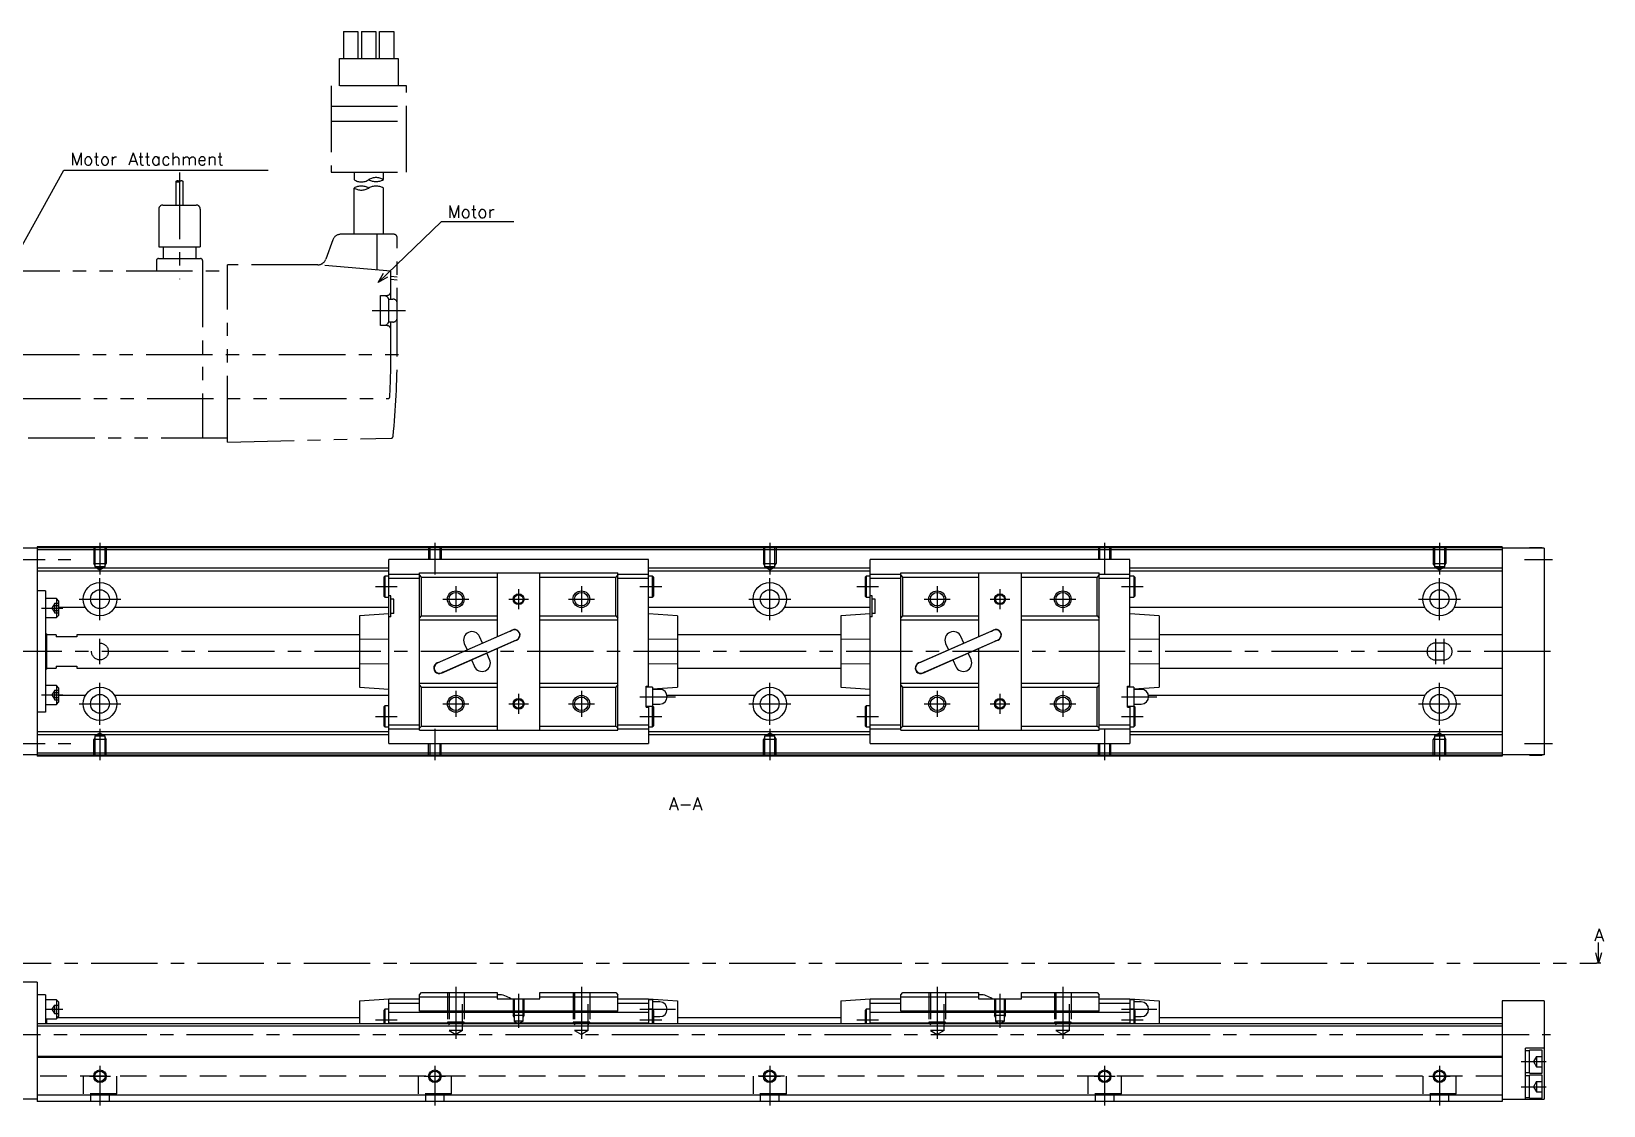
# Model space of a CAD drawing. Extents: x -2 to 618, y -8 to 266.
# Drawn here: x 242.2 to 617.7, y 9 to 265.7 of the extents above; entities that cross this region are included whole.
import ezdxf

# ---------------------------------------------------------------- set-up
doc = ezdxf.new("R2010")
doc.units = 0
doc.header["$LTSCALE"] = 0.5
for name, pattern in [('CENTER', [50.8, 31.75, -6.35, 6.35, -6.35]), ('DASHED', [19.05, 12.7, -6.35]), ('PHANTOM', [63.5, 31.75, -6.35, 6.35, -6.35, 6.35, -6.35])]:
    doc.linetypes.add(name, pattern=pattern)
for name, color, linetype in [('MSM_CENTER', 1, 'CENTER'), ('MSM_CONTINUOUS', 7, 'CONTINUOUS'), ('MSM_DASHED', 4, 'DASHED'), ('MSM_IMAGINARY', 6, 'PHANTOM'), ('MSM_NARROW', 5, 'CONTINUOUS'), ('MSM_PART_NUMBER', 7, 'CONTINUOUS')]:
    doc.layers.add(name, color=color, linetype=linetype)
doc.styles.get("Standard").update_dxf_attribs({"font": 'txt.shx', "height": 3, "bigfont": 'bigfont.shx'})

msp = doc.modelspace()

# ---------------------------------------------------------------- linework, layer by layer
at = {"layer": 'MSM_CENTER'}
for p, q in [((258.55, 143.5), (258.55, 135.87)), ((338.55, 143.5), (338.55, 135.87)), ((418.55, 143.5), (418.55, 135.87)), ((498.55, 143.5), (498.55, 135.87)), ((578.55, 143.5), (578.55, 135.87)), ((229.55, 139.5), (251.55, 139.5)), ((598.85, 139.5), (605.55, 139.5)), ((258.55, 125), (258.55, 135)), ((324.35, 133), (329.55, 133)), ((343.55, 133.1), (343.55, 126.9)), ((358.55, 132.37), (358.55, 127.64)), ((373.55, 133.1), (373.55, 126.9)), ((387.55, 133), (392.75, 133)), ((418.55, 125), (418.55, 135)), ((439.35, 133), (444.55, 133)), ((458.55, 133.1), (458.55, 126.9)), ((473.55, 132.37), (473.55, 127.64)), ((488.55, 133.1), (488.55, 126.9)), ((502.55, 133), (507.75, 133)), ((578.55, 125), (578.55, 135)), ((244.55, 127.89), (249.65, 127.89)), ((253.55, 130), (263.55, 130)), ((340.45, 130), (346.65, 130)), ((356.19, 130), (360.92, 130)), ((370.45, 130), (376.65, 130)), ((413.55, 130), (423.55, 130)), ((455.45, 130), (461.65, 130)), ((471.19, 130), (475.92, 130)), ((485.45, 130), (491.65, 130)), ((573.55, 130), (583.55, 130)), ((258.55, 114.5), (258.55, 120.5)), ((577.55, 120.5), (577.55, 114.5)), ((579.55, 120.5), (579.55, 114.5)), ((605.05, 117.5), (200.05, 117.5)), ((258.55, 100), (258.55, 110)), ((418.55, 100), (418.55, 110)), ((578.55, 100), (578.55, 110)), ((244.55, 107.11), (249.65, 107.11)), ((343.55, 108.1), (343.55, 101.9)), ((358.55, 107.37), (358.55, 102.64)), ((373.55, 108.1), (373.55, 101.9)), ((387.55, 106.7), (396.05, 106.7)), ((458.55, 108.1), (458.55, 101.9)), ((473.55, 107.37), (473.55, 102.64)), ((488.55, 108.1), (488.55, 101.9)), ((502.55, 106.7), (511.05, 106.7)), ((253.55, 105), (263.55, 105)), ((324.35, 102), (329.55, 102)), ((340.45, 105), (346.65, 105)), ((356.19, 105), (360.92, 105)), ((370.45, 105), (376.65, 105)), ((387.55, 102), (392.75, 102)), ((413.55, 105), (423.55, 105)), ((439.35, 102), (444.55, 102)), ((455.45, 105), (461.65, 105)), ((471.19, 105), (475.92, 105)), ((485.45, 105), (491.65, 105)), ((502.55, 102), (507.75, 102)), ((573.55, 105), (583.55, 105)), ((258.55, 99.01), (258.55, 91.5)), ((338.55, 99.01), (338.55, 91.5)), ((418.55, 99.01), (418.55, 91.5)), ((498.55, 99.01), (498.55, 91.5)), ((578.55, 99.01), (578.55, 91.5)), ((229.55, 95.5), (251.55, 95.5)), ((598.85, 95.5), (605.55, 95.5)), ((231.05, 43), (616.05, 43)), ((343.55, 37.35), (343.55, 24.96)), ((358.55, 35.7), (358.55, 27.54)), ((373.55, 37.35), (373.55, 24.96)), ((458.55, 37.35), (458.55, 24.96)), ((473.55, 35.7), (473.55, 27.54)), ((488.55, 37.35), (488.55, 24.96)), ((245.55, 32), (249.65, 32)), ((387.55, 32), (396.05, 32)), ((502.55, 32), (511.05, 32)), ((324.35, 29.5), (329.55, 29.5)), ((387.55, 29.5), (392.75, 29.5)), ((439.35, 29.5), (444.55, 29.5)), ((502.55, 29.5), (507.75, 29.5)), ((203.05, 26), (605.05, 26)), ((598.05, 19.5), (604.05, 19.5)), ((256.02, 16), (261.09, 16)), ((258.55, 18.5), (258.55, 9)), ((336.02, 16), (341.09, 16)), ((338.55, 18.5), (338.55, 9)), ((416.02, 16), (421.09, 16)), ((418.55, 18.5), (418.55, 9)), ((496.02, 16), (501.09, 16)), ((498.55, 18.5), (498.55, 9)), ((575.98, 16), (581.13, 16)), ((578.55, 18.5), (578.55, 9)), ((598.05, 13.5), (604.05, 13.5))]:
    msp.add_line(p, q, dxfattribs=at)
at = {"layer": 'MSM_CONTINUOUS'}
for p, q in [((243.55, 142.2), (231.05, 142.2)), ((243.55, 142.5), (243.55, 92.5)), ((593.55, 142.5), (243.55, 142.5)), ((593.55, 142.3), (243.55, 142.3)), ((593.55, 141.8), (243.55, 141.8)), ((389.55, 139.45), (327.55, 139.45)), ((327.55, 95.55), (327.55, 139.45)), ((389.55, 108.95), (389.55, 139.45)), ((504.55, 139.45), (442.55, 139.45)), ((442.55, 95.55), (442.55, 139.45)), ((504.55, 108.95), (504.55, 139.45)), ((593.55, 142.5), (593.55, 92.5)), ((603.55, 142.2), (593.55, 142.2)), ((600.05, 142.2), (600.05, 142.25)), ((603.05, 142.25), (600.05, 142.25)), ((603.05, 142.2), (603.05, 142.25)), ((603.55, 142.2), (603.55, 92.8)), ((327.55, 137.4), (243.55, 137.4)), ((327.55, 136.7), (243.55, 136.7)), ((326.6, 135.5), (326.35, 135.25)), ((326.35, 135.25), (326.35, 130.75)), ((327.55, 135.5), (326.6, 135.5)), ((326.6, 135.5), (326.6, 130.5)), ((327.55, 136), (334.85, 136)), ((334.85, 98.7), (334.85, 136.3)), ((334.85, 136.3), (382.25, 136.3)), ((335.35, 135.3), (334.85, 135.8)), ((335.35, 126), (335.35, 135.3)), ((335.35, 135.3), (353.45, 135.3)), ((353.45, 136.3), (353.45, 121.05)), ((363.65, 98.7), (363.65, 136.3)), ((363.65, 135.3), (381.75, 135.3)), ((382.25, 135.8), (381.75, 135.3)), ((381.75, 126), (381.75, 135.3)), ((382.25, 98.7), (382.25, 136.3)), ((382.25, 136), (389.55, 136)), ((442.55, 137.4), (389.55, 137.4)), ((442.55, 136.7), (389.55, 136.7)), ((390.5, 135.5), (389.55, 135.5)), ((390.5, 135.5), (390.5, 130.5)), ((390.75, 135.25), (390.5, 135.5)), ((390.75, 135.25), (390.75, 130.75)), ((441.6, 135.5), (441.35, 135.25)), ((441.35, 135.25), (441.35, 130.75)), ((442.55, 135.5), (441.6, 135.5)), ((441.6, 135.5), (441.6, 130.5)), ((442.55, 136), (449.85, 136)), ((449.85, 98.7), (449.85, 136.3)), ((449.85, 136.3), (497.25, 136.3)), ((450.35, 135.3), (449.85, 135.8)), ((450.35, 126), (450.35, 135.3)), ((450.35, 135.3), (468.45, 135.3)), ((468.45, 136.3), (468.45, 121.05)), ((478.65, 98.7), (478.65, 136.3)), ((478.65, 135.3), (496.75, 135.3)), ((497.25, 135.8), (496.75, 135.3)), ((496.75, 126), (496.75, 135.3)), ((497.25, 98.7), (497.25, 136.3)), ((497.25, 136), (504.55, 136)), ((593.55, 137.4), (504.55, 137.4)), ((593.55, 136.7), (504.55, 136.7)), ((505.5, 135.5), (504.55, 135.5)), ((505.5, 135.5), (505.5, 130.5)), ((505.75, 135.25), (505.5, 135.5)), ((505.75, 135.25), (505.75, 130.75)), ((245.55, 132), (243.55, 132)), ((245.55, 132), (245.55, 103)), ((327.55, 135), (334.85, 135)), ((382.25, 135), (389.55, 135)), ((442.55, 135), (449.85, 135)), ((497.25, 135), (504.55, 135)), ((248.15, 130.14), (245.55, 130.14)), ((248.15, 130.14), (248.15, 125.64)), ((248.65, 129.64), (248.15, 130.14)), ((248.65, 129.64), (248.65, 126.14)), ((255.07, 128.04), (248.65, 128.04)), ((327.55, 128.04), (262.04, 128.04)), ((326.35, 130.75), (326.6, 130.5)), ((326.6, 130.5), (327.55, 130.5)), ((328.05, 130.8), (327.55, 130.8)), ((328.05, 125.8), (328.05, 130.8)), ((328.75, 130), (328.05, 130)), ((328.75, 126.6), (328.75, 130)), ((389.55, 130.5), (390.5, 130.5)), ((415.07, 128.04), (389.55, 128.04)), ((390.5, 130.5), (390.75, 130.75)), ((442.55, 128.04), (422.04, 128.04)), ((441.35, 130.75), (441.6, 130.5)), ((441.6, 130.5), (442.55, 130.5)), ((443.05, 130.8), (442.55, 130.8)), ((443.05, 125.8), (443.05, 130.8)), ((443.75, 130), (443.05, 130)), ((443.75, 126.6), (443.75, 130)), ((504.55, 130.5), (505.5, 130.5)), ((575.07, 128.04), (504.55, 128.04)), ((505.5, 130.5), (505.75, 130.75)), ((593.55, 128.04), (582.04, 128.04)), ((245.55, 125.64), (248.15, 125.64)), ((248.15, 125.64), (248.65, 126.14)), ((327.55, 126.5), (320.55, 126)), ((320.55, 126), (320.55, 109)), ((328.05, 125.8), (327.55, 125.8)), ((328.75, 126.6), (328.05, 126.6)), ((334.85, 125.5), (335.35, 126)), ((334.85, 125.1), (353.45, 125.1)), ((335.35, 126), (353.45, 126)), ((363.65, 126), (381.75, 126)), ((363.65, 125.1), (382.25, 125.1)), ((381.75, 126), (382.25, 125.5)), ((396.55, 126), (389.55, 126.5)), ((396.55, 126), (396.55, 109)), ((442.55, 126.5), (435.55, 126)), ((435.55, 126), (435.55, 109)), ((443.05, 125.8), (442.55, 125.8)), ((443.75, 126.6), (443.05, 126.6)), ((449.85, 125.5), (450.35, 126)), ((449.85, 125.1), (468.45, 125.1)), ((450.35, 126), (468.45, 126)), ((478.65, 126), (496.75, 126)), ((478.65, 125.1), (497.25, 125.1)), ((496.75, 126), (497.25, 125.5)), ((511.55, 126), (504.55, 126.5)), ((511.55, 126), (511.55, 109)), ((245.75, 121.75), (245.55, 121.75)), ((245.75, 121.75), (245.75, 113.25)), ((248.05, 121.5), (245.75, 121.5)), ((248.05, 121.5), (248.05, 121)), ((253.05, 121), (248.05, 121)), ((253.05, 121.5), (253.05, 121)), ((320.55, 121.5), (253.05, 121.5)), ((327.55, 120.46), (320.55, 120.37)), ((357.08, 122.64), (339.08, 114.74)), ((356.35, 122.27), (339.85, 115.02)), ((340.13, 112.36), (358.13, 120.26)), ((349.91, 119.49), (349.23, 121.05)), ((357.1, 122.59), (356.78, 122.45)), ((357.78, 120.16), (358.11, 120.31)), ((396.55, 120.37), (389.55, 120.46)), ((435.55, 121.5), (396.55, 121.5)), ((442.55, 120.46), (435.55, 120.37)), ((472.08, 122.64), (454.08, 114.74)), ((471.35, 122.27), (454.85, 115.02)), ((455.13, 112.36), (473.13, 120.26)), ((464.91, 119.49), (464.23, 121.05)), ((472.1, 122.59), (471.78, 122.45)), ((472.78, 120.16), (473.11, 120.31)), ((511.55, 120.37), (504.55, 120.46)), ((593.55, 121.5), (511.55, 121.5)), ((340.86, 112.73), (357.36, 119.98)), ((345.57, 119.44), (346.25, 117.89)), ((351.64, 115.56), (350.96, 117.11)), ((353.45, 118.21), (353.45, 98.7)), ((455.86, 112.73), (472.36, 119.98)), ((460.57, 119.44), (461.25, 117.89)), ((466.64, 115.56), (465.96, 117.11)), ((468.45, 118.21), (468.45, 98.7)), ((245.55, 113.25), (245.75, 113.25)), ((245.75, 113.5), (248.05, 113.5)), ((248.05, 114), (253.05, 114)), ((248.05, 114), (248.05, 113.5)), ((253.05, 114), (253.05, 113.5)), ((253.05, 113.5), (320.55, 113.5)), ((320.55, 114.63), (327.55, 114.54)), ((339.43, 114.84), (339.1, 114.69)), ((347.3, 115.51), (347.98, 113.95)), ((389.55, 114.54), (396.55, 114.63)), ((396.55, 113.5), (435.55, 113.5)), ((435.55, 114.63), (442.55, 114.54)), ((454.43, 114.84), (454.1, 114.69)), ((462.3, 115.51), (462.98, 113.95)), ((504.55, 114.54), (511.55, 114.63)), ((511.55, 113.5), (593.55, 113.5)), ((248.15, 109.36), (245.55, 109.36)), ((248.15, 109.36), (248.15, 104.86)), ((248.65, 108.86), (248.15, 109.36)), ((320.55, 109), (327.55, 108.5)), ((334.85, 109.9), (353.45, 109.9)), ((335.35, 109), (334.85, 109.5)), ((335.35, 109), (353.45, 109)), ((335.35, 99.7), (335.35, 109)), ((340.11, 112.41), (340.43, 112.55)), ((363.65, 109.9), (382.25, 109.9)), ((363.65, 109), (381.75, 109)), ((382.25, 109.5), (381.75, 109)), ((381.75, 99.7), (381.75, 109)), ((389.05, 109.2), (389.55, 109.2)), ((389.05, 104.2), (389.05, 109.2)), ((390.55, 108.95), (389.05, 108.95)), ((390.55, 108.57), (396.55, 109)), ((390.55, 108.95), (390.55, 104.45)), ((435.55, 109), (442.55, 108.5)), ((449.85, 109.9), (468.45, 109.9)), ((450.35, 109), (449.85, 109.5)), ((450.35, 109), (468.45, 109)), ((450.35, 99.7), (450.35, 109)), ((455.11, 112.41), (455.43, 112.55)), ((478.65, 109.9), (497.25, 109.9)), ((478.65, 109), (496.75, 109)), ((497.25, 109.5), (496.75, 109)), ((496.75, 99.7), (496.75, 109)), ((504.05, 109.2), (504.55, 109.2)), ((504.05, 104.2), (504.05, 109.2)), ((505.55, 108.95), (504.05, 108.95)), ((505.55, 108.57), (511.55, 109)), ((505.55, 108.95), (505.55, 104.45)), ((248.15, 104.86), (248.65, 105.36)), ((248.65, 108.86), (248.65, 105.36)), ((255.07, 106.96), (248.65, 106.96)), ((327.55, 106.96), (262.04, 106.96)), ((392.3, 108.45), (390.55, 108.45)), ((415.07, 106.96), (394.03, 106.96)), ((442.55, 106.96), (422.04, 106.96)), ((507.3, 108.45), (505.55, 108.45)), ((575.07, 106.96), (509.03, 106.96)), ((593.55, 106.96), (582.04, 106.96)), ((245.55, 103), (243.55, 103)), ((245.55, 104.86), (248.15, 104.86)), ((326.6, 104.5), (326.35, 104.25)), ((326.35, 104.25), (326.35, 99.75)), ((326.6, 104.5), (326.6, 99.5)), ((327.55, 104.5), (326.6, 104.5)), ((389.05, 104.45), (390.55, 104.45)), ((389.05, 104.2), (389.55, 104.2)), ((389.55, 104.45), (389.55, 95.55)), ((390.5, 104.45), (390.5, 99.5)), ((390.55, 104.95), (392.3, 104.95)), ((390.75, 104.25), (390.55, 104.45)), ((390.75, 104.25), (390.75, 99.75)), ((441.6, 104.5), (441.35, 104.25)), ((441.35, 104.25), (441.35, 99.75)), ((441.6, 104.5), (441.6, 99.5)), ((442.55, 104.5), (441.6, 104.5)), ((504.05, 104.45), (505.55, 104.45)), ((504.05, 104.2), (504.55, 104.2)), ((504.55, 104.45), (504.55, 95.55)), ((505.5, 104.45), (505.5, 99.5)), ((505.55, 104.95), (507.3, 104.95)), ((505.75, 104.25), (505.55, 104.45)), ((505.75, 104.25), (505.75, 99.75)), ((327.55, 98.3), (243.55, 98.3)), ((326.35, 99.75), (326.6, 99.5)), ((326.6, 99.5), (327.55, 99.5)), ((327.55, 100), (334.85, 100)), ((327.55, 99), (334.85, 99)), ((334.85, 99.2), (335.35, 99.7)), ((334.85, 98.7), (382.25, 98.7)), ((335.35, 99.7), (353.45, 99.7)), ((363.65, 99.7), (381.75, 99.7)), ((381.75, 99.7), (382.25, 99.2)), ((382.25, 100), (389.55, 100)), ((382.25, 99), (389.55, 99)), ((389.55, 99.5), (390.5, 99.5)), ((442.55, 98.3), (389.55, 98.3)), ((390.5, 99.5), (390.75, 99.75)), ((441.35, 99.75), (441.6, 99.5)), ((441.6, 99.5), (442.55, 99.5)), ((442.55, 100), (449.85, 100)), ((442.55, 99), (449.85, 99)), ((449.85, 99.2), (450.35, 99.7)), ((449.85, 98.7), (497.25, 98.7)), ((450.35, 99.7), (468.45, 99.7)), ((478.65, 99.7), (496.75, 99.7)), ((496.75, 99.7), (497.25, 99.2)), ((497.25, 100), (504.55, 100)), ((497.25, 99), (504.55, 99)), ((504.55, 99.5), (505.5, 99.5)), ((593.55, 98.3), (504.55, 98.3)), ((505.5, 99.5), (505.75, 99.75)), ((327.55, 97.6), (243.55, 97.6)), ((327.55, 95.55), (389.55, 95.55)), ((442.55, 97.6), (389.55, 97.6)), ((442.55, 95.55), (504.55, 95.55)), ((593.55, 97.6), (504.55, 97.6)), ((243.55, 92.8), (231.05, 92.8)), ((593.55, 93.2), (243.55, 93.2)), ((593.55, 92.7), (243.55, 92.7)), ((593.55, 92.5), (243.55, 92.5)), ((603.55, 92.8), (593.55, 92.8)), ((600.05, 92.75), (600.05, 92.8)), ((600.05, 92.75), (603.05, 92.75)), ((603.05, 92.75), (603.05, 92.8)), ((616.55, 43), (615.88, 45.5)), ((616.55, 43), (616.55, 48)), ((617.22, 45.5), (616.55, 43)), ((617.05, 43), (616.05, 43)), ((243.55, 38.5), (233.05, 38.5)), ((243.55, 38.5), (243.55, 10)), ((245.55, 35.5), (243.55, 35.5)), ((245.55, 35.5), (245.55, 28.5)), ((248.15, 34.25), (245.55, 34.25)), ((248.65, 33.75), (248.15, 34.25)), ((248.15, 34.25), (248.15, 29.75)), ((320.55, 34), (327.55, 34.5)), ((320.55, 34), (320.55, 28.5)), ((327.55, 28.5), (327.55, 34.5)), ((327.55, 34.5), (334.85, 34.5)), ((334.85, 35.5), (335.35, 36)), ((334.85, 31.59), (334.85, 35.5)), ((334.85, 35), (353.45, 35)), ((335.35, 36), (353.45, 36)), ((353.45, 36), (353.45, 34.5)), ((353.71, 35.5), (353.45, 35.5)), ((353.45, 34.5), (363.65, 34.5)), ((363.65, 34.5), (363.65, 36)), ((363.65, 36), (381.75, 36)), ((363.65, 35), (382.25, 35)), ((381.75, 36), (382.25, 35.5)), ((382.25, 31.59), (382.25, 35.5)), ((382.25, 34.5), (389.55, 34.5)), ((389.55, 34.5), (396.55, 34)), ((389.55, 34.5), (389.55, 28.5)), ((390.55, 34.25), (389.55, 34.25)), ((390.55, 34.25), (390.55, 31.95)), ((396.55, 34), (396.55, 28.5)), ((435.55, 34), (442.55, 34.5)), ((435.55, 34), (435.55, 28.5)), ((442.55, 28.5), (442.55, 34.5)), ((442.55, 34.5), (449.85, 34.5)), ((449.85, 35.5), (450.35, 36)), ((449.85, 31.59), (449.85, 35.5)), ((449.85, 35), (468.45, 35)), ((450.35, 36), (468.45, 36)), ((468.45, 36), (468.45, 34.5)), ((468.71, 35.5), (468.45, 35.5)), ((468.45, 34.5), (478.65, 34.5)), ((478.65, 34.5), (478.65, 36)), ((478.65, 36), (496.75, 36)), ((478.65, 35), (497.25, 35)), ((496.75, 36), (497.25, 35.5)), ((497.25, 31.59), (497.25, 35.5)), ((497.25, 34.5), (504.55, 34.5)), ((504.55, 34.5), (511.55, 34)), ((504.55, 34.5), (504.55, 28.5)), ((505.55, 34.25), (504.55, 34.25)), ((505.55, 34.25), (505.55, 31.95)), ((511.55, 34), (511.55, 28.5)), ((603.55, 34), (593.55, 34)), ((593.55, 34), (593.55, 10)), ((603.55, 34), (603.55, 10.5)), ((248.15, 29.75), (248.65, 30.25)), ((248.65, 33.75), (248.65, 30.25)), ((326.6, 32), (326.35, 31.75)), ((326.35, 31.75), (326.35, 28.5)), ((327.55, 32), (326.6, 32)), ((326.6, 32), (326.6, 28.5)), ((327.55, 33.5), (334.85, 33.5)), ((327.55, 31.3), (389.55, 31.3)), ((382.25, 31.59), (334.85, 31.59)), ((382.25, 33.5), (389.55, 33.5)), ((390.5, 32), (389.55, 32)), ((390.75, 31.75), (390.5, 32)), ((390.5, 32), (390.5, 28.5)), ((392.3, 33.75), (390.55, 33.75)), ((390.75, 31.75), (390.75, 28.5)), ((390.75, 30.25), (392.3, 30.25)), ((441.6, 32), (441.35, 31.75)), ((441.35, 31.75), (441.35, 28.5)), ((442.55, 32), (441.6, 32)), ((441.6, 32), (441.6, 28.5)), ((442.55, 33.5), (449.85, 33.5)), ((442.55, 31.3), (504.55, 31.3)), ((497.25, 31.59), (449.85, 31.59)), ((497.25, 33.5), (504.55, 33.5)), ((505.5, 32), (504.55, 32)), ((505.75, 31.75), (505.5, 32)), ((505.5, 32), (505.5, 28.5)), ((507.3, 33.75), (505.55, 33.75)), ((505.75, 31.75), (505.75, 28.5)), ((505.75, 30.25), (507.3, 30.25)), ((593.55, 28.5), (243.55, 28.5)), ((593.55, 28), (243.55, 28)), ((245.55, 29.75), (248.15, 29.75)), ((245.75, 29.75), (245.75, 28.5)), ((320.55, 30), (248.4, 30)), ((327.55, 28.8), (389.55, 28.8)), ((435.55, 30), (396.55, 30)), ((442.55, 28.8), (504.55, 28.8)), ((593.55, 30), (511.55, 30)), ((599.05, 10.5), (599.05, 22.75)), ((603.55, 22.75), (599.05, 22.75)), ((593.55, 20.7), (243.55, 20.7)), ((593.55, 20.5), (243.55, 20.5)), ((600.05, 22.1), (599.05, 22.1)), ((600.05, 16.75), (600.05, 22.25)), ((603.05, 22.25), (600.05, 22.25)), ((603.05, 16.75), (603.05, 22.25)), ((599.05, 16.9), (600.05, 16.9)), ((600.05, 16.1), (599.05, 16.1)), ((600.05, 16.75), (603.05, 16.75)), ((600.05, 10.75), (600.05, 16.25)), ((603.05, 16.25), (600.05, 16.25)), ((603.05, 10.75), (603.05, 16.25)), ((593.55, 11.5), (243.55, 11.5)), ((243.55, 10.5), (231.05, 10.5)), ((593.55, 10), (243.55, 10)), ((593.55, 10.5), (603.55, 10.5)), ((599.05, 10.9), (600.05, 10.9)), ((600.05, 10.75), (603.05, 10.75))]:
    msp.add_line(p, q, dxfattribs=at)
for centre, radius in [((258.55, 130), 4), ((258.55, 130), 2.25), ((343.55, 130), 1.62), ((373.55, 130), 1.62), ((418.55, 130), 4), ((418.55, 130), 2.25), ((458.55, 130), 1.62), ((488.55, 130), 1.62), ((578.55, 130), 4), ((578.55, 130), 2.25), ((358.55, 130), 1.06), ((473.55, 130), 1.06), ((258.55, 105), 4), ((418.55, 105), 4), ((578.55, 105), 4), ((258.55, 105), 2.25), ((343.55, 105), 1.62), ((358.55, 105), 1.06), ((373.55, 105), 1.62), ((418.55, 105), 2.25), ((458.55, 105), 1.62), ((473.55, 105), 1.06), ((488.55, 105), 1.62), ((578.55, 105), 2.25), ((258.55, 16), 1.23), ((338.55, 16), 1.23), ((418.55, 16), 1.23), ((498.55, 16), 1.23), ((578.55, 16), 1.23)]:
    msp.add_circle(centre, radius, dxfattribs=at)
for centre, radius, start, end in [((347.4, 120.25), 2, 23.6961, 203.6961), ((357.75, 118.6), 3.92, 105.6343, 110.9103), ((357.6, 121.45), 1.3, 272.968, 134.4242), ((357.6, 121.45), 1.25, 293.6961, 113.6961), ((462.4, 120.25), 2, 23.6961, 203.6961), ((472.75, 118.6), 3.92, 105.6343, 110.9103), ((472.6, 121.45), 1.3, 272.968, 134.4242), ((472.6, 121.45), 1.25, 293.6961, 113.6961), ((356.64, 121.62), 1.8, 293.3543, 304.8918), ((471.64, 121.62), 1.8, 293.3543, 304.8918), ((339.6, 113.55), 1.3, 92.968, 314.4242), ((339.6, 113.55), 1.25, 113.6961, 293.6961), ((343.56, 108), 7.94, 117.8361, 120.4339), ((340.12, 114.4), 1.82, 282.5713, 293.9767), ((349.81, 114.75), 2, 203.6961, 23.6961), ((454.6, 113.55), 1.3, 92.968, 314.4242), ((454.6, 113.55), 1.25, 113.6961, 293.6961), ((458.56, 108), 7.94, 117.8361, 120.4339), ((455.12, 114.4), 1.82, 282.5713, 293.9767), ((464.81, 114.75), 2, 203.6961, 23.6961), ((392.3, 106.7), 1.75, 270, 90), ((507.3, 106.7), 1.75, 270, 90), ((353.68, 30.53), 4.97, 53.0275, 89.6143), ((468.68, 30.53), 4.97, 53.0275, 89.6143), ((392.3, 32), 1.75, 270, 90), ((507.3, 32), 1.75, 270, 90)]:
    msp.add_arc(centre, radius, start, end, dxfattribs=at)
at = {"layer": 'MSM_DASHED'}
for p, q in [((257.05, 142.5), (257.05, 138.5)), ((257.32, 142.5), (257.32, 137.7)), ((259.78, 137.7), (259.78, 142.5)), ((260.05, 142.5), (260.05, 138.5)), ((337.05, 142.5), (337.05, 139.45)), ((337.32, 142.5), (337.32, 139.45)), ((339.78, 139.45), (339.78, 142.5)), ((340.05, 142.5), (340.05, 139.45)), ((417.05, 142.5), (417.05, 138.5)), ((417.32, 142.5), (417.32, 137.7)), ((419.78, 137.7), (419.78, 142.5)), ((420.05, 142.5), (420.05, 138.5)), ((497.05, 142.5), (497.05, 139.45)), ((497.32, 142.5), (497.32, 139.45)), ((499.78, 139.45), (499.78, 142.5)), ((500.05, 142.5), (500.05, 139.45)), ((577.05, 142.5), (577.05, 138.5)), ((577.32, 142.5), (577.32, 137.7)), ((579.78, 137.7), (579.78, 142.5)), ((580.05, 142.5), (580.05, 138.5)), ((257.05, 138.5), (260.05, 138.5)), ((257.32, 138.03), (257.05, 138.5)), ((257.32, 137.7), (258.55, 136.99)), ((259.78, 137.7), (257.32, 137.7)), ((258.55, 136.99), (259.78, 137.7)), ((259.78, 138.03), (260.05, 138.5)), ((417.05, 138.5), (420.05, 138.5)), ((417.32, 138.03), (417.05, 138.5)), ((417.32, 137.7), (418.55, 136.99)), ((419.78, 137.7), (417.32, 137.7)), ((418.55, 136.99), (419.78, 137.7)), ((419.78, 138.03), (420.05, 138.5)), ((577.05, 138.5), (580.05, 138.5)), ((577.32, 138.03), (577.05, 138.5)), ((577.32, 137.7), (578.55, 136.99)), ((579.78, 137.7), (577.32, 137.7)), ((578.55, 136.99), (579.78, 137.7)), ((579.78, 138.03), (580.05, 138.5)), ((247.65, 128.89), (247.08, 127.89)), ((247.08, 127.89), (247.65, 126.89)), ((247.65, 129.05), (248.65, 129.05)), ((247.65, 129.05), (247.65, 126.74)), ((247.65, 128.47), (248.65, 128.47)), ((247.65, 127.31), (248.65, 127.31)), ((247.65, 126.74), (248.65, 126.74)), ((579.55, 119.5), (577.55, 119.5)), ((577.55, 115.5), (579.55, 115.5)), ((247.65, 108.11), (247.08, 107.11)), ((247.08, 107.11), (247.65, 106.11)), ((247.65, 108.26), (248.65, 108.26)), ((247.65, 108.26), (247.65, 105.95)), ((247.65, 107.69), (248.65, 107.69)), ((247.65, 106.53), (248.65, 106.53)), ((247.65, 105.95), (248.65, 105.95)), ((258.55, 98.01), (257.32, 97.3)), ((259.78, 97.3), (258.55, 98.01)), ((418.55, 98.01), (417.32, 97.3)), ((419.78, 97.3), (418.55, 98.01)), ((578.55, 98.01), (577.32, 97.3)), ((579.78, 97.3), (578.55, 98.01)), ((257.32, 96.97), (257.05, 96.5)), ((260.05, 96.5), (257.05, 96.5)), ((257.05, 92.5), (257.05, 96.5)), ((257.32, 97.3), (257.32, 92.5)), ((259.78, 97.3), (257.32, 97.3)), ((259.78, 92.5), (259.78, 97.3)), ((259.78, 96.97), (260.05, 96.5)), ((260.05, 92.5), (260.05, 96.5)), ((337.05, 92.5), (337.05, 95.55)), ((337.32, 95.55), (337.32, 92.5)), ((339.78, 92.5), (339.78, 95.55)), ((340.05, 92.5), (340.05, 95.55)), ((417.32, 96.97), (417.05, 96.5)), ((417.05, 92.5), (417.05, 96.5)), ((420.05, 96.5), (417.05, 96.5)), ((417.32, 97.3), (417.32, 92.5)), ((419.78, 97.3), (417.32, 97.3)), ((419.78, 92.5), (419.78, 97.3)), ((419.78, 96.97), (420.05, 96.5)), ((420.05, 92.5), (420.05, 96.5)), ((497.05, 92.5), (497.05, 95.55)), ((497.32, 95.55), (497.32, 92.5)), ((499.78, 92.5), (499.78, 95.55)), ((500.05, 92.5), (500.05, 95.55)), ((577.32, 96.97), (577.05, 96.5)), ((577.05, 92.5), (577.05, 96.5)), ((580.05, 96.5), (577.05, 96.5)), ((577.32, 97.3), (577.32, 92.5)), ((579.78, 97.3), (577.32, 97.3)), ((579.78, 92.5), (579.78, 97.3)), ((579.78, 96.97), (580.05, 96.5)), ((580.05, 92.5), (580.05, 96.5)), ((341.55, 36), (341.55, 29)), ((341.93, 36), (341.93, 26.9)), ((345.18, 26.9), (345.18, 36)), ((345.55, 36), (345.55, 29)), ((357.25, 34.5), (357.25, 30.5)), ((357.5, 34.5), (357.5, 29.15)), ((359.61, 29.15), (359.61, 34.5)), ((359.85, 30.5), (359.85, 34.5)), ((371.55, 36), (371.55, 29)), ((371.93, 36), (371.93, 26.9)), ((375.18, 26.9), (375.18, 36)), ((375.55, 36), (375.55, 29)), ((456.55, 36), (456.55, 29)), ((456.93, 36), (456.93, 26.9)), ((460.18, 26.9), (460.18, 36)), ((460.55, 36), (460.55, 29)), ((472.25, 34.5), (472.25, 30.5)), ((472.5, 34.5), (472.5, 29.15)), ((474.61, 29.15), (474.61, 34.5)), ((474.85, 30.5), (474.85, 34.5)), ((486.55, 36), (486.55, 29)), ((486.93, 36), (486.93, 26.9)), ((490.18, 26.9), (490.18, 36)), ((490.55, 36), (490.55, 29)), ((247.65, 33), (247.08, 32)), ((247.08, 32), (247.65, 31)), ((247.65, 33), (248.65, 33)), ((247.65, 33), (247.65, 31)), ((247.65, 32), (248.65, 32)), ((247.65, 31), (248.65, 31)), ((359.85, 30.5), (357.25, 30.5)), ((357.5, 30.05), (357.25, 30.5)), ((359.61, 30.05), (359.85, 30.5)), ((474.85, 30.5), (472.25, 30.5)), ((472.5, 30.05), (472.25, 30.5)), ((474.61, 30.05), (474.85, 30.5)), ((341.55, 29), (345.55, 29)), ((341.55, 29), (341.93, 28.3)), ((345.18, 26.9), (341.93, 26.9)), ((341.93, 26.9), (343.55, 25.96)), ((345.18, 26.9), (343.55, 25.96)), ((345.18, 28.3), (345.55, 29)), ((359.61, 29.15), (357.5, 29.15)), ((357.5, 29.15), (358.55, 28.54)), ((359.61, 29.15), (358.55, 28.54)), ((371.55, 29), (375.55, 29)), ((371.55, 29), (371.93, 28.3)), ((375.18, 26.9), (371.93, 26.9)), ((371.93, 26.9), (373.55, 25.96)), ((375.18, 26.9), (373.55, 25.96)), ((375.18, 28.3), (375.55, 29)), ((456.55, 29), (460.55, 29)), ((456.55, 29), (456.93, 28.3)), ((460.18, 26.9), (456.93, 26.9)), ((456.93, 26.9), (458.55, 25.96)), ((460.18, 26.9), (458.55, 25.96)), ((460.18, 28.3), (460.55, 29)), ((474.61, 29.15), (472.5, 29.15)), ((472.5, 29.15), (473.55, 28.54)), ((474.61, 29.15), (473.55, 28.54)), ((486.55, 29), (490.55, 29)), ((486.55, 29), (486.93, 28.3)), ((490.18, 26.9), (486.93, 26.9)), ((486.93, 26.9), (488.55, 25.96)), ((490.18, 26.9), (488.55, 25.96)), ((490.18, 28.3), (490.55, 29)), ((601.75, 20.75), (601.03, 19.5)), ((601.03, 19.5), (601.75, 18.25)), ((601.75, 20.75), (603.05, 20.75)), ((601.75, 20.75), (601.75, 18.25)), ((601.75, 19.5), (603.05, 19.5)), ((593.55, 16), (243.55, 16)), ((254.55, 16), (254.55, 11.8)), ((262.55, 11.8), (262.55, 16)), ((334.55, 16), (334.55, 11.8)), ((342.55, 11.8), (342.55, 16)), ((414.55, 16), (414.55, 11.8)), ((422.55, 11.8), (422.55, 16)), ((494.55, 16), (494.55, 11.8)), ((502.55, 11.8), (502.55, 16)), ((574.55, 16), (574.55, 11.8)), ((582.55, 11.8), (582.55, 16)), ((601.75, 18.25), (603.05, 18.25)), ((262.55, 11.8), (254.55, 11.8)), ((256.3, 11.8), (256.3, 10)), ((260.8, 10), (260.8, 11.8)), ((342.55, 11.8), (334.55, 11.8)), ((336.3, 11.8), (336.3, 10)), ((340.8, 10), (340.8, 11.8)), ((422.55, 11.8), (414.55, 11.8)), ((416.3, 11.8), (416.3, 10)), ((420.8, 10), (420.8, 11.8)), ((502.55, 11.8), (494.55, 11.8)), ((496.3, 11.8), (496.3, 10)), ((500.8, 10), (500.8, 11.8)), ((582.55, 11.8), (574.55, 11.8)), ((576.3, 11.8), (576.3, 10)), ((580.8, 10), (580.8, 11.8)), ((601.75, 14.75), (601.03, 13.5)), ((601.03, 13.5), (601.75, 12.25)), ((601.75, 14.75), (603.05, 14.75)), ((601.75, 14.75), (601.75, 12.25)), ((601.75, 13.5), (603.05, 13.5)), ((601.75, 12.25), (603.05, 12.25))]:
    msp.add_line(p, q, dxfattribs=at)
msp.add_circle((258.55, 117.5), 2, dxfattribs=at)
for centre, start, end in [((577.55, 117.5), 90, 270), ((579.55, 117.5), 270, 90)]:
    msp.add_arc(centre, 2, start, end, dxfattribs=at)
at = {"layer": 'MSM_IMAGINARY'}
for p, q in [((316.75, 265.68), (320.15, 265.68)), ((316.75, 265.68), (316.75, 259.18)), ((320.15, 265.68), (320.15, 259.18)), ((321.05, 265.68), (324.45, 265.68)), ((321.05, 265.68), (321.05, 259.18)), ((324.45, 265.68), (324.45, 259.18)), ((325.35, 265.68), (328.75, 265.68)), ((325.35, 259.18), (325.35, 265.68)), ((328.75, 265.68), (328.75, 259.18)), ((315.75, 259.18), (329.75, 259.18)), ((315.75, 252.68), (315.75, 259.18)), ((329.75, 259.18), (329.75, 252.68)), ((331.75, 252.68), (313.75, 252.68)), ((313.75, 252.68), (313.75, 232.06)), ((331.75, 232.06), (331.75, 252.68)), ((313.75, 247.83), (331.75, 247.83)), ((313.75, 244.23), (331.75, 244.23)), ((276.7, 229.84), (276.7, 224.2)), ((277.55, 231.95), (277.55, 206.5)), ((278.4, 224.2), (278.4, 229.84)), ((313.75, 232.06), (331.75, 232.06)), ((319.25, 232.06), (319.25, 230.27)), ((326.25, 230.27), (326.25, 232.06)), ((319.25, 217.2), (319.25, 228.24)), ((326.25, 217.2), (326.25, 228.24)), ((272.6, 223.2), (272.6, 214.2)), ((273.6, 224.2), (281.5, 224.2)), ((282.5, 223.2), (282.5, 214.2)), ((272.6, 214.2), (282.5, 214.2)), ((273.65, 214.2), (273.65, 211.4)), ((281.45, 214.2), (281.45, 211.4)), ((314.18, 215.88), (312.48, 211.22)), ((328.75, 217.2), (316.05, 217.2)), ((324.75, 208.66), (324.75, 217.2)), ((329.55, 188.5), (329.55, 216.4)), ((272.05, 210.9), (272.05, 208.5)), ((272.55, 211.4), (282.55, 211.4)), ((283.05, 210.9), (283.05, 168.5)), ((233.05, 208.5), (289.05, 208.5)), ((289.05, 167.5), (289.05, 209.9)), ((310.6, 209.9), (289.05, 209.9)), ((328.05, 208.37), (310.6, 209.9)), ((328.05, 201.73), (328.05, 208.37)), ((329.55, 206.96), (328.05, 207.09)), ((329.55, 206.26), (328.05, 206.39)), ((325.55, 202.58), (327.05, 202.58)), ((325.55, 195.38), (325.55, 202.58)), ((326.55, 202.48), (325.55, 202.48)), ((327.52, 201.73), (328.55, 201.73)), ((327.55, 196.48), (327.55, 201.48)), ((323.55, 198.98), (331.55, 198.98)), ((325.55, 195.48), (326.55, 195.48)), ((327.06, 195.38), (325.55, 195.38)), ((328.55, 196.23), (327.55, 196.23)), ((328.05, 188.5), (328.05, 196.23)), ((206.05, 188.5), (331.55, 188.5)), ((238.05, 177.93), (327.3, 177.93)), ((289.05, 168.5), (233.05, 168.5)), ((289.05, 167.5), (328.11, 168.49))]:
    msp.add_line(p, q, dxfattribs=at)
for centre, radius, start, end in [((277.13, 229.1), 0.85, 60.0009, 119.999), ((277.13, 230.57), 0.85, 240.001, 299.999), ((277.98, 229.1), 0.85, 59.9987, 119.999), ((321, 232.71), 3, 234.3132, 305.6839), ((324.5, 227.24), 3.5, 60.0014, 120.0014), ((324.5, 233.3), 3.5, 240.0015, 300.0015), ((321, 225.21), 3.5, 60.0014, 120.1319), ((321, 231.27), 3.5, 239.871, 300), ((324.5, 225.21), 3.5, 60.0637, 120), ((273.6, 223.2), 1, 90, 180), ((281.5, 223.2), 1, 360, 90), ((316.05, 215.2), 2, 90, 160), ((328.75, 216.4), 0.8, 360, 90), ((272.55, 210.9), 0.5, 90, 180), ((282.55, 210.9), 0.5, 360, 90), ((310.6, 211.9), 2, 270, 340), ((327.05, 203.58), 1, 270, 0), ((326.55, 201.48), 1, 360, 90), ((328.55, 200.73), 1, 360, 90), ((326.55, 196.48), 1, 270, 360), ((327.06, 194.38), 1, 1.7094, 90), ((328.55, 197.23), 1, 270, 360), ((129.55, 188.5), 198.5, 357.0836, 0), ((129.55, 188.5), 200, 354.3874, 0), ((327.3, 178.43), 0.5, 270, 357.0836), ((328.1, 168.99), 0.5, 271.4503, 354.3874)]:
    msp.add_arc(centre, radius, start, end, dxfattribs=at)
at = {"layer": 'MSM_NARROW'}
for centre, radius in [((343.55, 130), 2), ((373.55, 130), 2), ((458.55, 130), 2), ((488.55, 130), 2), ((358.55, 130), 1.3), ((473.55, 130), 1.3), ((343.55, 105), 2), ((358.55, 105), 1.3), ((373.55, 105), 2), ((458.55, 105), 2), ((473.55, 105), 1.3), ((488.55, 105), 2), ((258.55, 16), 1.5), ((338.55, 16), 1.5), ((418.55, 16), 1.5), ((498.55, 16), 1.5), ((578.55, 16), 1.5)]:
    msp.add_circle(centre, radius, dxfattribs=at)
at = {"layer": 'MSM_PART_NUMBER'}
for p, q in [((231.8, 199.8), (249.89, 232.55)), ((249.89, 232.55), (298.72, 232.55)), ((324.97, 205.69), (340.11, 220.24)), ((340.11, 220.24), (357.41, 220.24)), ((324.97, 205.69), (326.31, 207.9)), ((327.23, 206.94), (324.97, 205.69))]:
    msp.add_line(p, q, dxfattribs=at)

# ---------------------------------------------------------------- texts
for s, p in [('Motor Attachment', (251.45, 233.69)), ('Motor', (341.63, 221.1)), ('A-A', (394.48, 79.6)), ('A', (615.55, 48.25))]:
    msp.add_text(s, height=3, dxfattribs=at).set_placement(p)

doc.saveas('drawing.dxf')
